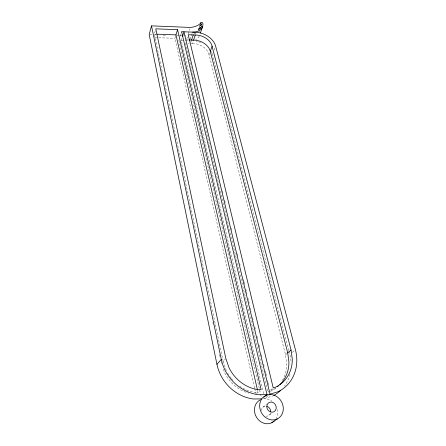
<?xml version="1.0" encoding="UTF-8"?>
<svg xmlns="http://www.w3.org/2000/svg" width="446" height="446" viewBox="0 0 446 446"><rect width="100%" height="100%" fill="white"/><g stroke="black" fill="none" stroke-linecap="round" stroke-linejoin="round"><path stroke-width="0.33" stroke-dasharray="2.23 1.67" d="M155.236 30.802L154.338 34.091L156.362 34.164M254.577 387.92L174.888 38.295L175.947 34.883M180.112 36.316L181.583 31.699M263.597 393.684L181.204 40.352L182.269 37.063M188.112 34.024L189.857 28.756M186.718 39.237L187.788 36.02M190.158 39.332L192.371 32.781M190.765 42.303L191.535 40.056M193.965 34.164L194.411 32.859M191.05 43.446L192.377 43.491L193.536 40.123M198.214 30.373L200.103 24.786M198.297 30.233L200.204 25.004M198.821 29.536L200.416 24.943M199.061 29.52L200.884 24.268M199.312 29.559L201.598 22.991M199.786 28.984L201.614 23.733M200.014 29.113L201.848 23.861M200.432 28.616L201.809 24.681M200.806 28.148L201.72 25.522M201.118 27.685L201.804 25.717M282.424 380.354A35.474 31.488 52.9 0 0 286.733 363.964L285.557 354.888L208.99 54.518L210.038 51.758M288.807 350.578L212.435 54.518L212.932 53.236M214.169 50.03L215.162 47.466M199.262 36.098L198.626 37.129A13.062 9.176 21 0 1 195.627 39.532M226.306 370.648L223.162 361.466L225.392 358.997M285.557 354.888L287.731 352.953M292.381 352.401L294.912 350.182M256.478 393.601L259.566 391.003M270.516 390.077L272.132 388.761M267.901 395.881L264.701 398.429L272.534 396.02M262.872 407.231L266.608 404.36M269.367 415.081L272.11 413.102M187.883 43.34L189.137 43.385M154.779 37.592L174.888 38.295M186.506 39.884L188.39 39.945M181.204 40.352L189.717 40.642M149.884 34.632L151.975 34.71M154.756 34.81L156.15 34.86M163.108 35.111L166.587 35.24M177.023 35.619L179.108 35.697M179.805 35.719L187.459 35.998M192.377 43.491L194.361 43.58A13.96 10.035 21.8 0 1 208.477 52.99L208.99 54.518M199.518 31.242L199.758 31.811M223.407 369.266L224.522 372.527A35.474 31.488 52.9 0 0 248.935 393.171M288.98 351.253L289.85 354.626A40.369 35.831 52.9 0 1 291.104 362.598M222.437 190.832L223.084 193.536M224.695 200.304L225.341 203.014M231.301 228.057L231.786 230.091M237.423 253.78L237.908 255.814M239.68 263.257L240.165 265.286M243.549 279.503L244.029 281.532M244.191 282.212L244.837 284.916M245.802 288.98L246.287 291.009M246.448 291.69L247.095 294.393M248.06 298.458L248.545 300.487M248.706 301.162L249.347 303.871M250.317 307.935L251.282 311.994M252.57 317.407L253.54 321.471M254.828 326.885L255.792 330.949M257.086 336.362L257.727 339.072M259.176 345.165L259.661 347.194M261.434 354.637L261.919 356.672M263.692 364.114L264.171 366.144M265.303 370.882L265.783 372.917M265.944 373.592L266.591 376.301M267.555 380.36L268.04 382.389M268.202 383.069L268.843 385.779M185.385 43.262L267.856 392.229L269.975 390.512L272.394 389.782A35.741 31.655 52.6 0 0 275.784 387.869M178.852 40.274L260.47 393.467M260.626 394.147L261.406 397.537M257.537 390.283L258.005 392.318L255.38 392.335A35.741 31.655 52.6 0 1 238.376 385.294M254.727 388.6L255.814 393.35M154.478 34.771L223.162 361.466M212.87 322.497L213.3 324.543M219.56 354.537L219.984 356.583M221.127 362.035L221.411 363.401M232.801 380.237A35.741 31.655 52.6 0 1 231.463 378.693M231.034 378.163A35.741 31.655 52.6 0 1 226.914 371.853M275.595 388.182A35.474 31.488 52.9 0 1 270.259 391.499M195.861 33.249A20.215 14.06 20.5 0 1 195.092 33.734M191.73 40.714A17.684 12.717 21.8 0 1 193.413 40.77M196.251 41.16A17.684 12.717 21.8 0 1 197.388 41.422M198.52 41.74A17.684 12.717 21.8 0 1 200.728 42.537M211.248 51.519A17.684 12.717 21.8 0 1 212.435 54.518M290 374.35A40.369 35.831 52.9 0 1 284.476 386.102M263.263 398.875A12.822 11.278 62.7 0 1 271.982 401.216M277.3 409.35A12.822 11.278 62.7 0 1 276.124 418.638M270.588 412.996A5.129 4.51 62.7 0 1 266.056 416.14M261.462 410.571A5.129 4.51 62.7 0 1 266.167 406.2"/><path stroke-width="0.67" d="M192.594 32.123A13.257 9.21 21.1 0 0 201.614 28.633L202.25 27.596A13.257 9.21 21.1 0 0 202.885 24.034C203.354 22.763 200.984 21.464 200.8 23.014A20.51 14.116 20.6 0 1 190.291 27.44L151.501 25.857L149.193 34.604L216.94 364.31A40.369 35.831 52.9 0 0 253.256 398.98L261.724 398.891M257.381 389.603L175.947 34.883L177.558 29.692L155.771 28.834L225.838 358.5L229.038 367.777A36.154 31.917 52.1 0 0 258.474 389.715L261.127 389.692L177.558 29.692M182.481 36.405L183.969 31.794L270.036 394.18L268.966 395.033M191.535 40.056L193.28 34.922M189.02 39.967L193.536 40.123L195.298 35L197.31 35.1A14.166 10.085 21.9 0 1 211.644 44.639L291.054 349.993L292.292 359.208A36.154 31.917 52.1 0 1 275.656 387.15L273.214 387.886L188.212 34.738L195.298 35M200.326 24.134L200.784 22.818M200.377 33.015L202.679 26.47M279.82 384.653A35.741 31.655 52.6 0 0 288.93 362.08L287.731 352.953L210.25 51.206L212.168 46.172M216.94 364.31L221.288 359.42L151.501 25.857M287.731 352.953L291.054 349.993M263.831 397.191L267.003 394.643L181.583 31.699L194.634 32.201A17.952 12.778 21.9 0 1 215.658 46.189L295.419 349.736A41.138 36.321 52.1 0 1 277.992 391.744L270.036 394.18M271.843 422.713L277.401 418.889A13.073 11.451 61.8 0 0 277.384 396.979A13.073 11.451 61.8 0 0 259.65 405.843A13.073 11.451 61.8 0 0 277.401 418.889M267.003 394.643L258.385 394.721A41.138 36.321 52.1 0 1 221.288 359.42M157.037 34.191L175.947 34.883M193.536 40.123L195.532 40.218A14.043 10.057 21.8 0 1 209.731 49.679L210.25 51.206M280.4 390.668A40.369 35.831 52.9 0 1 273.749 395.401M278.388 385.935A35.741 31.655 52.6 0 1 277.379 386.743M274.262 421.007A12.822 11.278 62.7 0 1 256.773 417.69A12.822 11.278 62.7 0 1 260.458 399.739M267.366 406.518A5.129 4.51 62.7 0 1 270.755 411.73M266.786 406.557A5.229 4.577 61.8 0 0 273.866 411.809A5.229 4.577 61.8 0 0 273.9 403.05A5.229 4.577 61.8 0 0 266.786 406.557"/></g></svg>
